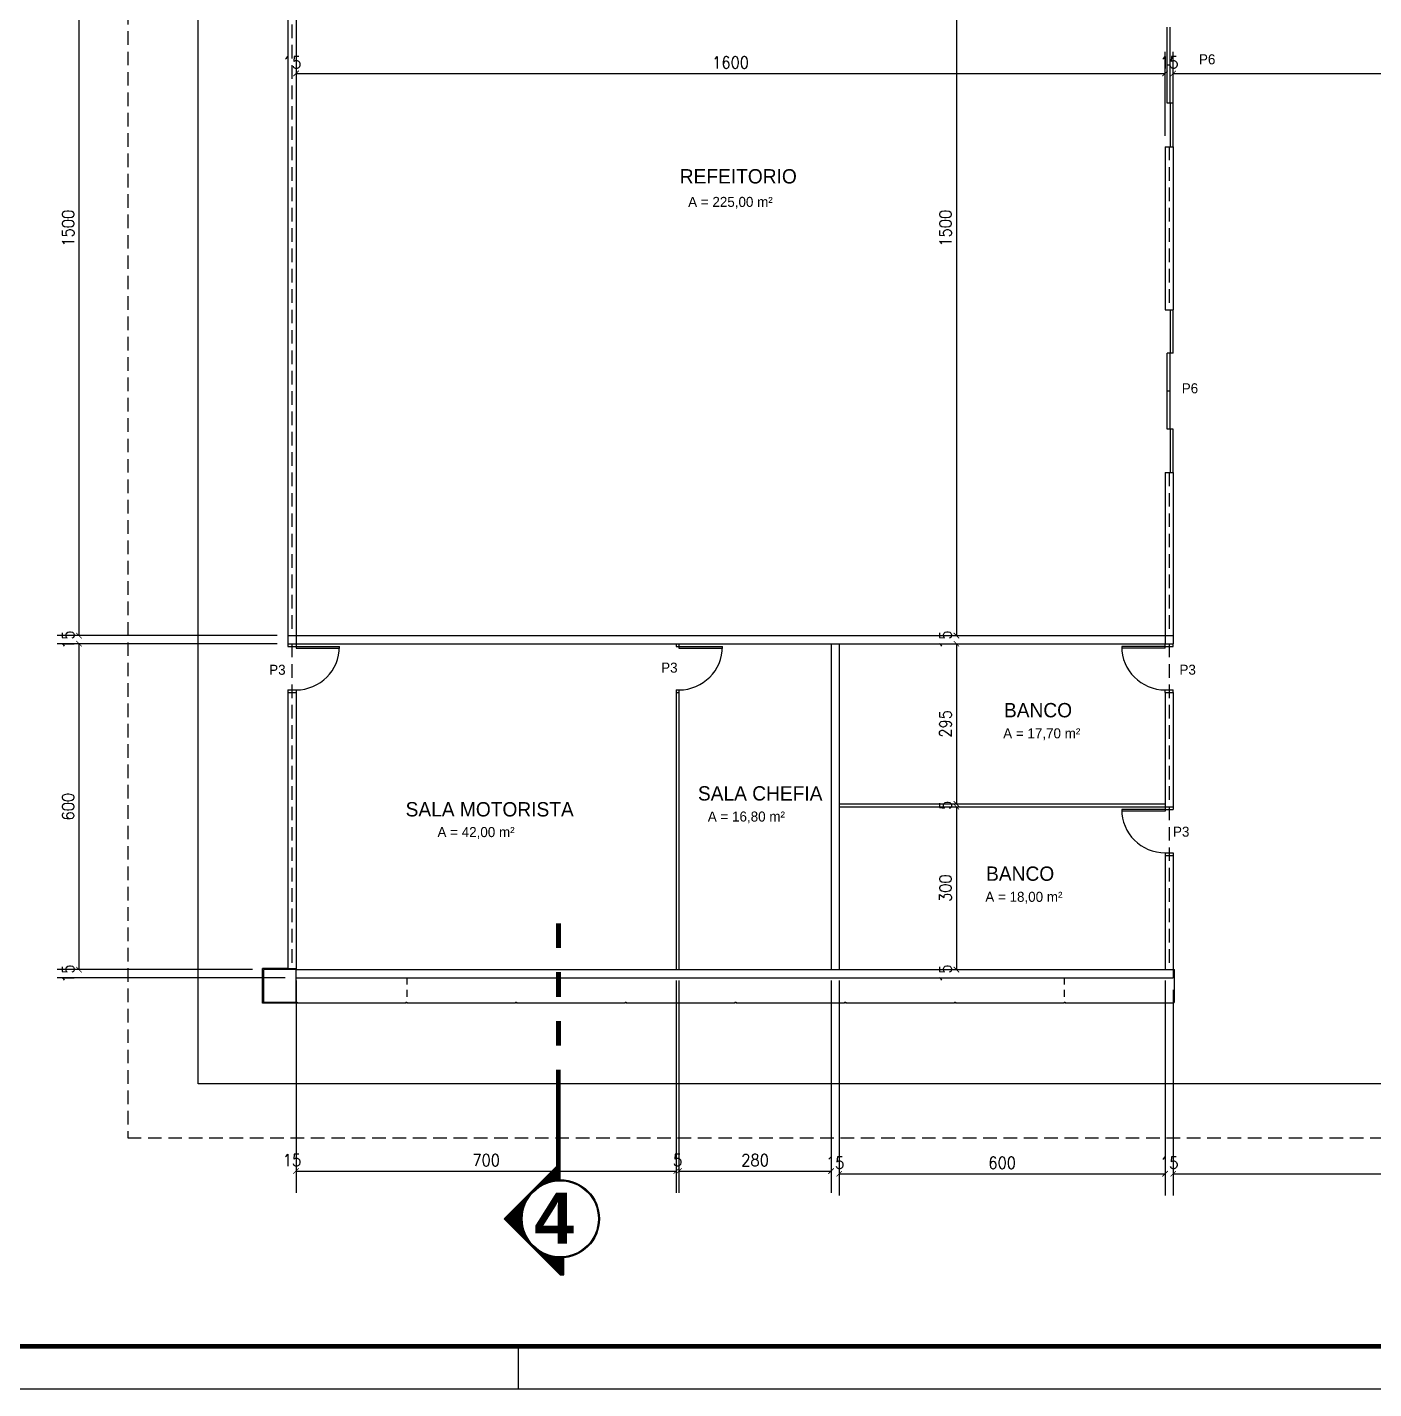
# Model space of a CAD drawing. Extents: x -81 to 244, y 231 to 317.
# Drawn here: x -5.94 to 18.85, y 231.25 to 256.32 of the extents above; entities that cross this region are included whole.
import ezdxf
from ezdxf.enums import TextEntityAlignment as Align

# ---------------------------------------------------------------- set-up
doc = ezdxf.new("R2010")
doc.units = 0
doc.header["$MEASUREMENT"] = 0
doc.header["$PDMODE"] = 3
doc.linetypes.add('HIDDEN', pattern=[0.375, 0.25, -0.125])
doc.linetypes.add('HIDDEN2', pattern=[0.1875, 0.125, -0.0625])
doc.layers.get('0').update_dxf_attribs({"linetype": 'CONTINUOUS'})
doc.layers.get('DEFPOINTS').update_dxf_attribs({"linetype": 'CONTINUOUS'})
for name, color, linetype in [('ADI', 9, 'CONTINUOUS'), ('CAR', 5, 'CONTINUOUS'), ('CORTE01', 2, 'CONTINUOUS'), ('CORTE03', 41, 'CONTINUOUS'), ('DIM', 1, 'CONTINUOUS'), ('ESQ', 10, 'CONTINUOUS'), ('EST', 6, 'CONTINUOUS'), ('NOT', 3, 'CONTINUOUS'), ('PAR', 4, 'CONTINUOUS'), ('PBX', 7, 'CONTINUOUS'), ('PISO2', 8, 'CONTINUOUS'), ('TEXTO01', 3, 'CONTINUOUS'), ('VIDRO', 250, 'CONTINUOUS')]:
    doc.layers.add(name, color=color, linetype=linetype)
doc.styles.add('ARQ', font='romans', dxfattribs={"width": 0.9})
doc.styles.add('SANSSERIFBOLD', font='sasb____.pfb')
doc.styles.add('STYLUS', font='stylu.ttf')
doc.dimstyles.get("Standard").update_dxf_attribs({"dimtxt": 0.5, "dimasz": 0.18, "dimexe": 0.18, "dimexo": 0.0625, "dimgap": 0.09, "dimtad": 0, "dimtoh": 1, "dimzin": 0, "dimdsep": 46, "dimtxsty": 'ARQ', "dimcen": 0.09, "dimadec": 0, "dimazin": 0, "dimtfac": 1, "dimtofl": 0, "dimtmove": 2, "dimatfit": 3, "dimfxl": 0, "dimtolj": 1, "dimarcsym": 0})

# ---------------------------------------------------------------- blocks, each defined once
blk = doc.blocks.new('_ARCHTICK')
at = {"color": 0, "linetype": 'ByBlock', "const_width": 0.15}
blk.add_lwpolyline([(-0.5, -0.5), (0.5, 0.5)], dxfattribs=at)
blk = doc.blocks.new('*D343')
at = {"layer": 'DEFPOINTS', "color": 0}
for p in [(-1.145, 260.12), (-4.991, 245.12), (-1.145, 245.12)]:
    blk.add_point(p, dxfattribs=at)
at = {"layer": 'DIM', "color": 1, "lineweight": -2}
for p, q in [((-4.991, 260.12), (-4.991, 245.12)), ((-1.345, 245.12), (-5.391, 245.12))]:
    blk.add_line(p, q, dxfattribs=at)
at = {"layer": 'DIM', "color": 1, "lineweight": -2, "xscale": 0.1, "yscale": 0.1, "zscale": 0.1}
for p, rotation in [((-4.991, 260.12), 90), ((-4.991, 245.12), 270)]:
    blk.add_blockref('_ARCHTICK', p, dxfattribs=dict(at, rotation=rotation))
at = {"layer": 'DIM', "color": 2, "insert": (-5.192, 252.62), "char_height": 0.22, "attachment_point": 5, "rotation": 90, "style": 'ARQ'}
blk.add_mtext('\\A1;1500', dxfattribs=at)
blk = doc.blocks.new('*D344')
at = {"layer": 'DEFPOINTS', "color": 0}
for p in [(-4.991, 244.97), (-1.145, 245.12), (-1.145, 244.97)]:
    blk.add_point(p, dxfattribs=at)
at = {"layer": 'DIM', "color": 1, "lineweight": -2}
blk.add_line((-1.345, 244.97), (-5.391, 244.97), dxfattribs=at)
at = {"layer": 'DIM', "color": 2, "insert": (-5.192, 245.045), "char_height": 0.22, "attachment_point": 5, "rotation": 90, "style": 'ARQ'}
blk.add_mtext('\\A1;15', dxfattribs=at)
blk = doc.blocks.new('*D345')
at = {"layer": 'DEFPOINTS', "color": 0}
for p in [(-1.145, 244.97), (-4.991, 238.97), (-1.595, 238.97)]:
    blk.add_point(p, dxfattribs=at)
at = {"layer": 'DIM', "color": 1, "lineweight": -2}
for p, q in [((-4.991, 244.97), (-4.991, 238.97)), ((-1.795, 238.97), (-5.391, 238.97))]:
    blk.add_line(p, q, dxfattribs=at)
at = {"layer": 'DIM', "color": 1, "lineweight": -2, "xscale": 0.1, "yscale": 0.1, "zscale": 0.1}
for p, rotation in [((-4.991, 244.97), 90), ((-4.991, 238.97), 270)]:
    blk.add_blockref('_ARCHTICK', p, dxfattribs=dict(at, rotation=rotation))
at = {"layer": 'DIM', "color": 2, "insert": (-5.192, 241.97), "char_height": 0.22, "attachment_point": 5, "rotation": 90, "style": 'ARQ'}
blk.add_mtext('\\A1;600', dxfattribs=at)
blk = doc.blocks.new('*D346')
at = {"layer": 'DEFPOINTS', "color": 0}
for p in [(-1.595, 238.97), (-4.991, 238.82), (-0.995, 238.82)]:
    blk.add_point(p, dxfattribs=at)
at = {"layer": 'DIM', "color": 1, "lineweight": -2}
blk.add_line((-1.195, 238.82), (-5.391, 238.82), dxfattribs=at)
at = {"layer": 'DIM', "color": 2, "insert": (-5.192, 238.895), "char_height": 0.22, "attachment_point": 5, "rotation": 90, "style": 'ARQ'}
blk.add_mtext('\\A1;15', dxfattribs=at)
blk = doc.blocks.new('*D1179')
at = {"layer": 'DEFPOINTS', "color": 0}
for p in [(10.855, 260.12), (10.855, 245.12), (11.162, 245.12)]:
    blk.add_point(p, dxfattribs=at)
at = {"layer": 'DIM', "color": 1, "lineweight": -2}
for p, q in [((11.162, 260.12), (11.162, 245.12)), ((11.055, 245.12), (11.562, 245.12))]:
    blk.add_line(p, q, dxfattribs=at)
at = {"layer": 'DIM', "color": 1, "lineweight": -2, "xscale": 0.1, "yscale": 0.1, "zscale": 0.1}
for p, rotation in [((11.162, 260.12), 90), ((11.162, 245.12), 270)]:
    blk.add_blockref('_ARCHTICK', p, dxfattribs=dict(at, rotation=rotation))
at = {"layer": 'DIM', "color": 2, "insert": (10.961, 252.62), "char_height": 0.22, "attachment_point": 5, "rotation": 90, "style": 'ARQ'}
blk.add_mtext('\\A1;1500', dxfattribs=at)
blk = doc.blocks.new('*D1180')
at = {"layer": 'DEFPOINTS', "color": 0}
for p in [(10.855, 245.12), (10.855, 244.97), (11.162, 244.97)]:
    blk.add_point(p, dxfattribs=at)
at = {"layer": 'DIM', "color": 1, "lineweight": -2}
blk.add_line((11.055, 244.97), (11.562, 244.97), dxfattribs=at)
at = {"layer": 'DIM', "color": 2, "insert": (10.961, 245.045), "char_height": 0.22, "attachment_point": 5, "rotation": 90, "style": 'ARQ'}
blk.add_mtext('\\A1;15', dxfattribs=at)
blk = doc.blocks.new('*D1181')
at = {"layer": 'DEFPOINTS', "color": 0}
for p in [(10.855, 244.97), (10.855, 242.02), (11.162, 242.02)]:
    blk.add_point(p, dxfattribs=at)
at = {"layer": 'DIM', "color": 1, "lineweight": -2}
for p, q in [((11.162, 244.97), (11.162, 242.02)), ((11.055, 242.02), (11.562, 242.02))]:
    blk.add_line(p, q, dxfattribs=at)
at = {"layer": 'DIM', "color": 1, "lineweight": -2, "xscale": 0.1, "yscale": 0.1, "zscale": 0.1}
for p, rotation in [((11.162, 244.97), 90), ((11.162, 242.02), 270)]:
    blk.add_blockref('_ARCHTICK', p, dxfattribs=dict(at, rotation=rotation))
at = {"layer": 'DIM', "color": 2, "insert": (10.961, 243.495), "char_height": 0.22, "attachment_point": 5, "rotation": 90, "style": 'ARQ'}
blk.add_mtext('\\A1;295', dxfattribs=at)
blk = doc.blocks.new('*D1182')
at = {"layer": 'DEFPOINTS', "color": 0}
for p in [(10.855, 242.02), (10.855, 241.97), (11.162, 241.97)]:
    blk.add_point(p, dxfattribs=at)
at = {"layer": 'DIM', "color": 1, "lineweight": -2}
blk.add_line((11.055, 241.97), (11.562, 241.97), dxfattribs=at)
at = {"layer": 'DIM', "color": 2, "insert": (10.961, 241.995), "char_height": 0.22, "attachment_point": 5, "rotation": 90, "style": 'ARQ'}
blk.add_mtext('\\A1;5', dxfattribs=at)
blk = doc.blocks.new('*D1183')
at = {"layer": 'DEFPOINTS', "color": 0}
for p in [(10.855, 241.97), (10.855, 238.97), (11.162, 238.97)]:
    blk.add_point(p, dxfattribs=at)
at = {"layer": 'DIM', "color": 1, "lineweight": -2}
for p, q in [((11.162, 241.97), (11.162, 238.97)), ((11.055, 238.97), (11.562, 238.97))]:
    blk.add_line(p, q, dxfattribs=at)
at = {"layer": 'DIM', "color": 1, "lineweight": -2, "xscale": 0.1, "yscale": 0.1, "zscale": 0.1}
for p, rotation in [((11.162, 241.97), 90), ((11.162, 238.97), 270)]:
    blk.add_blockref('_ARCHTICK', p, dxfattribs=dict(at, rotation=rotation))
at = {"layer": 'DIM', "color": 2, "insert": (10.961, 240.47), "char_height": 0.22, "attachment_point": 5, "rotation": 90, "style": 'ARQ'}
blk.add_mtext('\\A1;300', dxfattribs=at)
blk = doc.blocks.new('*D1184')
at = {"layer": 'DEFPOINTS', "color": 0}
for p in [(10.855, 238.97), (10.855, 238.82), (11.162, 238.82)]:
    blk.add_point(p, dxfattribs=at)
at = {"layer": 'DIM', "color": 1, "lineweight": -2}
blk.add_line((11.055, 238.82), (11.562, 238.82), dxfattribs=at)
at = {"layer": 'DIM', "color": 2, "insert": (10.961, 238.895), "char_height": 0.22, "attachment_point": 5, "rotation": 90, "style": 'ARQ'}
blk.add_mtext('\\A1;15', dxfattribs=at)
blk = doc.blocks.new('*D1217')
at = {"layer": 'DEFPOINTS', "color": 0}
for p in [(8.855, 238.97), (9.005, 238.97), (9.005, 235.212)]:
    blk.add_point(p, dxfattribs=at)
at = {"layer": 'DIM', "color": 1, "lineweight": -2}
blk.add_line((9.005, 238.77), (9.005, 234.812), dxfattribs=at)
at = {"layer": 'DIM', "color": 2, "insert": (8.93, 235.413), "char_height": 0.22, "attachment_point": 5, "style": 'ARQ'}
blk.add_mtext('\\A1;15', dxfattribs=at)
blk = doc.blocks.new('*D1218')
at = {"layer": 'DEFPOINTS', "color": 0}
for p in [(9.005, 238.97), (15.005, 238.97), (15.005, 235.212)]:
    blk.add_point(p, dxfattribs=at)
at = {"layer": 'DIM', "color": 1, "lineweight": -2}
for p, q in [((15.005, 238.77), (15.005, 234.812)), ((9.005, 235.212), (15.005, 235.212))]:
    blk.add_line(p, q, dxfattribs=at)
at = {"layer": 'DIM', "color": 1, "lineweight": -2, "xscale": 0.1, "yscale": 0.1, "zscale": 0.1, "rotation": 180}
blk.add_blockref('_ARCHTICK', (9.005, 235.212), dxfattribs=at)
at = {"layer": 'DIM', "color": 1, "lineweight": -2, "xscale": 0.1, "yscale": 0.1, "zscale": 0.1}
blk.add_blockref('_ARCHTICK', (15.005, 235.212), dxfattribs=at)
at = {"layer": 'DIM', "color": 2, "insert": (12.005, 235.413), "char_height": 0.22, "attachment_point": 5, "style": 'ARQ'}
blk.add_mtext('\\A1;600', dxfattribs=at)
blk = doc.blocks.new('*D1219')
at = {"layer": 'DEFPOINTS', "color": 0}
for p in [(15.005, 238.97), (15.155, 238.796), (15.155, 235.212)]:
    blk.add_point(p, dxfattribs=at)
at = {"layer": 'DIM', "color": 1, "lineweight": -2}
blk.add_line((15.155, 238.596), (15.155, 234.812), dxfattribs=at)
at = {"layer": 'DIM', "color": 2, "insert": (15.08, 235.413), "char_height": 0.22, "attachment_point": 5, "style": 'ARQ'}
blk.add_mtext('\\A1;15', dxfattribs=at)
blk = doc.blocks.new('*D1220')
at = {"layer": 'DEFPOINTS', "color": 0}
for p in [(15.155, 238.796), (61.405, 238.37), (61.405, 235.212)]:
    blk.add_point(p, dxfattribs=at)
at = {"layer": 'DIM', "color": 1, "lineweight": -2}
for p, q in [((61.405, 238.17), (61.405, 234.812)), ((15.155, 235.212), (61.405, 235.212))]:
    blk.add_line(p, q, dxfattribs=at)
at = {"layer": 'DIM', "color": 1, "lineweight": -2, "xscale": 0.1, "yscale": 0.1, "zscale": 0.1, "rotation": 180}
blk.add_blockref('_ARCHTICK', (15.155, 235.212), dxfattribs=at)
at = {"layer": 'DIM', "color": 1, "lineweight": -2, "xscale": 0.1, "yscale": 0.1, "zscale": 0.1}
blk.add_blockref('_ARCHTICK', (61.405, 235.212), dxfattribs=at)
at = {"layer": 'DIM', "color": 2, "insert": (38.28, 235.413), "char_height": 0.22, "attachment_point": 5, "style": 'ARQ'}
blk.add_mtext('\\A1;4625', dxfattribs=at)
blk = doc.blocks.new('*D1242')
at = {"layer": 'DEFPOINTS', "color": 0}
for p in [(-1.145, 255.661), (-0.995, 255.661), (-0.995, 255.47)]:
    blk.add_point(p, dxfattribs=at)
at = {"layer": 'DIM', "color": 1, "lineweight": -2}
blk.add_line((-0.995, 255.461), (-0.995, 255.07), dxfattribs=at)
at = {"layer": 'DIM', "color": 2, "insert": (-1.07, 255.671), "char_height": 0.22, "attachment_point": 5, "style": 'ARQ'}
blk.add_mtext('\\A1;15', dxfattribs=at)
blk = doc.blocks.new('*D1243')
at = {"layer": 'DEFPOINTS', "color": 0}
for p in [(-0.995, 255.661), (15.005, 255.47), (15.005, 254.12)]:
    blk.add_point(p, dxfattribs=at)
at = {"layer": 'DIM', "color": 1, "lineweight": -2}
for p, q in [((15.005, 254.32), (15.005, 255.87)), ((-0.995, 255.47), (15.005, 255.47))]:
    blk.add_line(p, q, dxfattribs=at)
at = {"layer": 'DIM', "color": 1, "lineweight": -2, "xscale": 0.1, "yscale": 0.1, "zscale": 0.1, "rotation": 180}
blk.add_blockref('_ARCHTICK', (-0.995, 255.47), dxfattribs=at)
at = {"layer": 'DIM', "color": 1, "lineweight": -2, "xscale": 0.1, "yscale": 0.1, "zscale": 0.1}
blk.add_blockref('_ARCHTICK', (15.005, 255.47), dxfattribs=at)
at = {"layer": 'DIM', "color": 2, "insert": (7.005, 255.671), "char_height": 0.22, "attachment_point": 5, "style": 'ARQ'}
blk.add_mtext('\\A1;1600', dxfattribs=at)
blk = doc.blocks.new('*D1244')
at = {"layer": 'DEFPOINTS', "color": 0}
for p in [(15.155, 255.47), (15.005, 254.12), (15.155, 254.12)]:
    blk.add_point(p, dxfattribs=at)
at = {"layer": 'DIM', "color": 1, "lineweight": -2}
blk.add_line((15.155, 254.32), (15.155, 255.87), dxfattribs=at)
at = {"layer": 'DIM', "color": 2, "insert": (15.08, 255.671), "char_height": 0.22, "attachment_point": 5, "style": 'ARQ'}
blk.add_mtext('\\A1;15', dxfattribs=at)
blk = doc.blocks.new('*D1245')
at = {"layer": 'DEFPOINTS', "color": 0}
for p in [(45.255, 255.47), (45.255, 254.263), (15.155, 254.12)]:
    blk.add_point(p, dxfattribs=at)
at = {"layer": 'DIM', "color": 1, "lineweight": -2}
for p, q in [((45.255, 254.463), (45.255, 255.87)), ((15.155, 255.47), (45.255, 255.47))]:
    blk.add_line(p, q, dxfattribs=at)
at = {"layer": 'DIM', "color": 1, "lineweight": -2, "xscale": 0.1, "yscale": 0.1, "zscale": 0.1, "rotation": 180}
blk.add_blockref('_ARCHTICK', (15.155, 255.47), dxfattribs=at)
at = {"layer": 'DIM', "color": 1, "lineweight": -2, "xscale": 0.1, "yscale": 0.1, "zscale": 0.1}
blk.add_blockref('_ARCHTICK', (45.255, 255.47), dxfattribs=at)
at = {"layer": 'DIM', "color": 2, "insert": (30.205, 255.671), "char_height": 0.22, "attachment_point": 5, "style": 'ARQ'}
blk.add_mtext('\\A1;3010', dxfattribs=at)
blk = doc.blocks.new('*D1266')
at = {"layer": 'DEFPOINTS', "color": 0}
for p in [(-1.145, 238.97), (-0.995, 238.97), (-0.995, 235.262)]:
    blk.add_point(p, dxfattribs=at)
at = {"layer": 'DIM', "color": 1, "lineweight": -2}
blk.add_line((-0.995, 238.77), (-0.995, 234.862), dxfattribs=at)
at = {"layer": 'DIM', "color": 2, "insert": (-1.07, 235.463), "char_height": 0.22, "attachment_point": 5, "style": 'ARQ'}
blk.add_mtext('\\A1;15', dxfattribs=at)
blk = doc.blocks.new('*D1267')
at = {"layer": 'DEFPOINTS', "color": 0}
for p in [(-0.995, 238.97), (6.005, 238.97), (6.005, 235.262)]:
    blk.add_point(p, dxfattribs=at)
at = {"layer": 'DIM', "color": 1, "lineweight": -2}
for p, q in [((6.005, 238.77), (6.005, 234.862)), ((-0.995, 235.262), (6.005, 235.262))]:
    blk.add_line(p, q, dxfattribs=at)
at = {"layer": 'DIM', "color": 1, "lineweight": -2, "xscale": 0.1, "yscale": 0.1, "zscale": 0.1, "rotation": 180}
blk.add_blockref('_ARCHTICK', (-0.995, 235.262), dxfattribs=at)
at = {"layer": 'DIM', "color": 1, "lineweight": -2, "xscale": 0.1, "yscale": 0.1, "zscale": 0.1}
blk.add_blockref('_ARCHTICK', (6.005, 235.262), dxfattribs=at)
at = {"layer": 'DIM', "color": 2, "insert": (2.505, 235.463), "char_height": 0.22, "attachment_point": 5, "style": 'ARQ'}
blk.add_mtext('\\A1;700', dxfattribs=at)
blk = doc.blocks.new('*D1268')
at = {"layer": 'DEFPOINTS', "color": 0}
for p in [(6.005, 238.97), (6.055, 238.97), (6.055, 235.262)]:
    blk.add_point(p, dxfattribs=at)
at = {"layer": 'DIM', "color": 1, "lineweight": -2}
blk.add_line((6.055, 238.77), (6.055, 234.862), dxfattribs=at)
at = {"layer": 'DIM', "color": 2, "insert": (6.03, 235.463), "char_height": 0.22, "attachment_point": 5, "style": 'ARQ'}
blk.add_mtext('\\A1;5', dxfattribs=at)
blk = doc.blocks.new('*D1269')
at = {"layer": 'DEFPOINTS', "color": 0}
for p in [(6.055, 238.97), (8.855, 238.97), (8.855, 235.262)]:
    blk.add_point(p, dxfattribs=at)
at = {"layer": 'DIM', "color": 1, "lineweight": -2}
for p, q in [((8.855, 238.77), (8.855, 234.862)), ((6.055, 235.262), (8.855, 235.262))]:
    blk.add_line(p, q, dxfattribs=at)
at = {"layer": 'DIM', "color": 1, "lineweight": -2, "xscale": 0.1, "yscale": 0.1, "zscale": 0.1, "rotation": 180}
blk.add_blockref('_ARCHTICK', (6.055, 235.262), dxfattribs=at)
at = {"layer": 'DIM', "color": 1, "lineweight": -2, "xscale": 0.1, "yscale": 0.1, "zscale": 0.1}
blk.add_blockref('_ARCHTICK', (8.855, 235.262), dxfattribs=at)
at = {"layer": 'DIM', "color": 2, "insert": (7.455, 235.463), "char_height": 0.22, "attachment_point": 5, "style": 'ARQ'}
blk.add_mtext('\\A1;280', dxfattribs=at)

msp = doc.modelspace()

# ---------------------------------------------------------------- linework, layer by layer
at = {"layer": 'ADI', "color": 5}
msp.add_line((-30.735, 231.253), (88.724, 231.253), dxfattribs=at)
at = {"layer": 'CAR', "color": 2}
msp.add_line((3.092, 232.032), (3.092, 231.253), dxfattribs=at)
at = {"layer": 'CORTE01'}
for p, q in [((3.808, 239.372), (3.808, 239.822)), ((3.817, 239.372), (3.817, 239.822)), ((3.826, 239.372), (3.826, 239.822)), ((3.835, 239.372), (3.835, 239.822)), ((3.844, 239.372), (3.844, 239.822)), ((3.853, 239.372), (3.853, 239.822)), ((3.862, 239.372), (3.862, 239.822)), ((3.871, 239.372), (3.871, 239.822)), ((3.808, 238.472), (3.808, 238.922)), ((3.817, 238.472), (3.817, 238.922)), ((3.826, 238.472), (3.826, 238.922)), ((3.835, 238.472), (3.835, 238.922)), ((3.844, 238.472), (3.844, 238.922)), ((3.853, 238.472), (3.853, 238.922)), ((3.862, 238.472), (3.862, 238.922)), ((3.871, 238.472), (3.871, 238.922)), ((3.808, 237.572), (3.808, 238.022)), ((3.817, 237.572), (3.817, 238.022)), ((3.826, 237.572), (3.826, 238.022)), ((3.835, 237.572), (3.835, 238.022)), ((3.844, 237.572), (3.844, 238.022)), ((3.853, 237.572), (3.853, 238.022)), ((3.862, 237.572), (3.862, 238.022)), ((3.871, 237.572), (3.871, 238.022)), ((3.807, 235.081), (3.807, 237.122)), ((3.816, 235.081), (3.816, 237.122)), ((3.825, 235.082), (3.825, 237.122)), ((3.834, 235.083), (3.834, 237.122)), ((3.843, 235.083), (3.843, 237.122)), ((3.852, 235.083), (3.852, 237.122)), ((3.861, 235.083), (3.861, 237.122)), ((3.87, 235.084), (3.87, 237.122)), ((3.87, 235.412), (2.839, 234.382)), ((3.87, 235.4), (2.851, 234.382)), ((3.861, 235.101), (3.861, 235.391)), ((3.87, 235.102), (3.87, 235.412)), ((3.609, 235.053), (3.609, 235.139)), ((3.618, 235.056), (3.618, 235.148)), ((3.627, 235.059), (3.627, 235.157)), ((3.636, 235.062), (3.636, 235.166)), ((3.645, 235.066), (3.645, 235.175)), ((3.654, 235.068), (3.654, 235.184)), ((3.663, 235.071), (3.663, 235.193)), ((3.672, 235.074), (3.672, 235.202)), ((3.681, 235.076), (3.681, 235.211)), ((3.69, 235.079), (3.69, 235.22)), ((3.699, 235.081), (3.699, 235.229)), ((3.708, 235.083), (3.708, 235.238)), ((3.717, 235.085), (3.717, 235.247)), ((3.726, 235.087), (3.726, 235.256)), ((3.735, 235.089), (3.735, 235.265)), ((3.744, 235.09), (3.744, 235.274)), ((3.753, 235.092), (3.753, 235.283)), ((3.762, 235.093), (3.762, 235.292)), ((3.771, 235.095), (3.771, 235.301)), ((3.78, 235.096), (3.78, 235.31)), ((3.789, 235.097), (3.789, 235.319)), ((3.798, 235.098), (3.798, 235.328)), ((3.807, 235.099), (3.807, 235.337)), ((3.816, 235.099), (3.816, 235.346)), ((3.825, 235.1), (3.825, 235.355)), ((3.834, 235.101), (3.834, 235.364)), ((3.843, 235.101), (3.843, 235.373)), ((3.852, 235.101), (3.852, 235.382)), ((3.357, 234.887), (3.357, 234.887)), ((3.366, 234.896), (3.366, 234.896)), ((3.375, 234.905), (3.375, 234.905)), ((3.384, 234.913), (3.384, 234.914)), ((3.393, 234.921), (3.393, 234.923)), ((3.402, 234.929), (3.402, 234.932)), ((3.411, 234.936), (3.411, 234.941)), ((3.42, 234.944), (3.42, 234.95)), ((3.429, 234.951), (3.429, 234.959)), ((3.438, 234.958), (3.438, 234.968)), ((3.447, 234.964), (3.447, 234.977)), ((3.456, 234.971), (3.456, 234.986)), ((3.465, 234.977), (3.465, 234.995)), ((3.474, 234.983), (3.474, 235.004)), ((3.483, 234.989), (3.483, 235.013)), ((3.492, 234.994), (3.492, 235.022)), ((3.501, 235), (3.501, 235.031)), ((3.51, 235.005), (3.51, 235.04)), ((3.519, 235.01), (3.519, 235.049)), ((3.528, 235.015), (3.528, 235.058)), ((3.537, 235.02), (3.537, 235.067)), ((3.546, 235.025), (3.546, 235.076)), ((3.555, 235.029), (3.555, 235.085)), ((3.564, 235.033), (3.564, 235.094)), ((3.573, 235.037), (3.573, 235.103)), ((3.582, 235.041), (3.582, 235.112)), ((3.591, 235.045), (3.591, 235.121)), ((3.6, 235.049), (3.6, 235.13)), ((3.105, 234.128), (3.105, 234.635)), ((3.114, 234.119), (3.114, 234.644)), ((3.123, 234.11), (3.123, 234.653)), ((3.132, 234.101), (3.132, 234.662)), ((3.141, 234.092), (3.141, 234.671)), ((3.15, 234.083), (3.15, 234.68)), ((3.159, 234.495), (3.159, 234.689)), ((3.168, 234.542), (3.168, 234.698)), ((3.177, 234.577), (3.177, 234.707)), ((3.186, 234.607), (3.186, 234.716)), ((3.195, 234.632), (3.195, 234.725)), ((3.204, 234.655), (3.204, 234.734)), ((3.213, 234.676), (3.213, 234.743)), ((3.222, 234.696), (3.222, 234.752)), ((3.231, 234.713), (3.231, 234.761)), ((3.24, 234.73), (3.24, 234.77)), ((3.249, 234.746), (3.249, 234.779)), ((3.258, 234.761), (3.258, 234.788)), ((3.267, 234.775), (3.267, 234.797)), ((3.276, 234.789), (3.276, 234.806)), ((3.285, 234.801), (3.285, 234.815)), ((3.294, 234.814), (3.294, 234.824)), ((3.303, 234.825), (3.303, 234.833)), ((3.312, 234.837), (3.312, 234.842)), ((3.321, 234.847), (3.321, 234.851)), ((3.33, 234.858), (3.33, 234.86)), ((3.339, 234.868), (3.339, 234.869)), ((3.348, 234.878), (3.348, 234.878)), ((3.869, 233.351), (2.839, 234.382)), ((3.869, 233.363), (2.851, 234.382)), ((2.853, 234.381), (2.853, 234.383)), ((2.862, 234.372), (2.862, 234.392)), ((2.871, 234.363), (2.871, 234.401)), ((2.88, 234.354), (2.88, 234.41)), ((2.889, 234.345), (2.889, 234.419)), ((2.898, 234.336), (2.898, 234.428)), ((2.907, 234.327), (2.907, 234.437)), ((2.916, 234.318), (2.916, 234.446)), ((2.925, 234.309), (2.925, 234.455)), ((2.934, 234.3), (2.934, 234.464)), ((2.943, 234.291), (2.943, 234.473)), ((2.952, 234.282), (2.952, 234.482)), ((2.961, 234.273), (2.961, 234.491)), ((2.97, 234.264), (2.97, 234.5)), ((2.979, 234.255), (2.979, 234.509)), ((2.988, 234.246), (2.988, 234.518)), ((2.997, 234.237), (2.997, 234.527)), ((3.006, 234.228), (3.006, 234.536)), ((3.015, 234.219), (3.015, 234.545)), ((3.024, 234.21), (3.024, 234.554)), ((3.033, 234.201), (3.033, 234.563)), ((3.042, 234.192), (3.042, 234.572)), ((3.051, 234.183), (3.051, 234.581)), ((3.06, 234.174), (3.06, 234.59)), ((3.069, 234.165), (3.069, 234.599)), ((3.078, 234.156), (3.078, 234.608)), ((3.087, 234.147), (3.087, 234.617)), ((3.096, 234.137), (3.096, 234.626)), ((3.159, 234.074), (3.159, 234.268)), ((3.167, 234.065), (3.168, 234.222)), ((3.176, 234.056), (3.177, 234.186)), ((3.185, 234.047), (3.186, 234.157)), ((3.194, 234.038), (3.195, 234.131)), ((3.203, 234.029), (3.204, 234.108)), ((3.212, 234.02), (3.213, 234.087)), ((3.221, 234.011), (3.221, 234.068)), ((3.23, 234.002), (3.23, 234.05)), ((3.239, 233.993), (3.239, 234.033)), ((3.248, 233.984), (3.248, 234.017)), ((3.257, 233.975), (3.257, 234.002)), ((3.266, 233.966), (3.266, 233.988)), ((3.275, 233.957), (3.275, 233.975)), ((3.284, 233.948), (3.284, 233.962)), ((3.293, 233.939), (3.293, 233.95)), ((3.302, 233.93), (3.302, 233.938)), ((3.311, 233.921), (3.311, 233.927)), ((3.32, 233.912), (3.32, 233.916)), ((3.329, 233.903), (3.329, 233.905)), ((3.338, 233.894), (3.338, 233.895)), ((3.347, 233.885), (3.347, 233.886)), ((3.356, 233.876), (3.356, 233.876)), ((3.365, 233.867), (3.365, 233.867)), ((3.374, 233.858), (3.374, 233.859)), ((3.383, 233.849), (3.383, 233.85)), ((3.392, 233.84), (3.392, 233.842)), ((3.401, 233.831), (3.401, 233.834)), ((3.41, 233.822), (3.41, 233.827)), ((3.419, 233.813), (3.419, 233.82)), ((3.428, 233.804), (3.428, 233.812)), ((3.437, 233.795), (3.437, 233.806)), ((3.446, 233.786), (3.446, 233.799)), ((3.455, 233.777), (3.455, 233.793)), ((3.464, 233.768), (3.464, 233.786)), ((3.473, 233.759), (3.473, 233.78)), ((3.482, 233.75), (3.482, 233.774)), ((3.491, 233.741), (3.491, 233.769)), ((3.5, 233.732), (3.5, 233.763)), ((3.509, 233.723), (3.509, 233.758)), ((3.518, 233.714), (3.518, 233.753)), ((3.527, 233.705), (3.527, 233.748)), ((3.536, 233.696), (3.536, 233.743)), ((3.545, 233.687), (3.545, 233.739)), ((3.554, 233.678), (3.554, 233.734)), ((3.563, 233.669), (3.563, 233.73)), ((3.572, 233.66), (3.572, 233.726)), ((3.581, 233.651), (3.581, 233.722)), ((3.59, 233.642), (3.59, 233.718)), ((3.599, 233.633), (3.599, 233.714)), ((3.608, 233.624), (3.608, 233.711)), ((3.617, 233.615), (3.617, 233.707)), ((3.626, 233.606), (3.626, 233.704)), ((3.635, 233.597), (3.635, 233.701)), ((3.644, 233.588), (3.644, 233.698)), ((3.653, 233.579), (3.653, 233.695)), ((3.662, 233.57), (3.662, 233.692)), ((3.671, 233.561), (3.671, 233.689)), ((3.68, 233.552), (3.68, 233.687)), ((3.689, 233.543), (3.689, 233.684)), ((3.698, 233.534), (3.698, 233.682)), ((3.707, 233.525), (3.707, 233.68)), ((3.716, 233.516), (3.716, 233.678)), ((3.725, 233.507), (3.725, 233.676)), ((3.734, 233.498), (3.734, 233.674)), ((3.743, 233.489), (3.743, 233.673)), ((3.752, 233.48), (3.752, 233.671)), ((3.761, 233.471), (3.761, 233.67)), ((3.77, 233.462), (3.77, 233.668)), ((3.779, 233.453), (3.779, 233.667)), ((3.788, 233.444), (3.788, 233.666)), ((3.797, 233.435), (3.797, 233.665)), ((3.806, 233.426), (3.806, 233.664)), ((3.815, 233.417), (3.815, 233.664)), ((3.824, 233.408), (3.824, 233.663)), ((3.833, 233.399), (3.833, 233.662)), ((3.842, 233.39), (3.842, 233.662)), ((3.851, 233.381), (3.851, 233.662)), ((3.86, 233.372), (3.86, 233.662)), ((3.869, 233.351), (3.869, 233.68)), ((3.878, 233.351), (3.878, 233.68)), ((3.887, 233.351), (3.887, 233.68)), ((3.896, 233.351), (3.896, 233.68)), ((3.905, 233.351), (3.905, 233.68)), ((3.914, 233.351), (3.914, 233.681)), ((3.923, 233.351), (3.923, 233.682)), ((3.932, 233.351), (3.932, 233.682))]:
    msp.add_line(p, q, dxfattribs=at)
for radius in [0.72, 0.711, 0.702]:
    msp.add_circle((3.87, 234.382), radius, dxfattribs=at)
at = {"layer": 'CORTE03'}
msp.add_line((3.869, 233.351), (3.932, 233.351), dxfattribs=at)
at = {"layer": 'DIM'}
for p, q in [((-1.145, 238.99), (-1.615, 238.99)), ((-1.615, 238.35), (-1.615, 238.99)), ((15.155, 238.97), (15.175, 238.97)), ((15.175, 238.37), (15.175, 238.97)), ((-0.995, 238.35), (-1.615, 238.35)), ((-0.995, 238.37), (-0.975, 238.37)), ((-0.995, 238.37), (-0.995, 238.35)), ((-0.975, 238.37), (-0.975, 238.35)), ((1.025, 238.35), (-0.975, 238.35)), ((1.025, 238.37), (1.025, 238.35)), ((1.025, 238.37), (1.045, 238.37)), ((1.045, 238.37), (1.045, 238.35)), ((3.045, 238.35), (1.045, 238.35)), ((3.045, 238.37), (3.045, 238.35)), ((3.045, 238.37), (3.065, 238.37)), ((3.065, 238.37), (3.065, 238.35)), ((5.065, 238.35), (3.065, 238.35)), ((5.065, 238.37), (5.065, 238.35)), ((5.065, 238.37), (5.085, 238.37)), ((5.085, 238.37), (5.085, 238.35)), ((7.085, 238.35), (5.085, 238.35)), ((7.085, 238.37), (7.085, 238.35)), ((7.085, 238.37), (7.105, 238.37)), ((7.105, 238.37), (7.105, 238.35)), ((9.105, 238.35), (7.105, 238.35)), ((9.105, 238.37), (9.105, 238.35)), ((9.105, 238.37), (9.125, 238.37)), ((9.125, 238.37), (9.125, 238.35)), ((11.125, 238.35), (9.125, 238.35)), ((11.125, 238.37), (11.125, 238.35)), ((11.125, 238.37), (11.145, 238.37)), ((11.145, 238.37), (11.145, 238.35)), ((13.145, 238.35), (11.145, 238.35)), ((13.145, 238.37), (13.165, 238.37)), ((13.145, 238.37), (13.145, 238.35)), ((13.165, 238.37), (13.165, 238.35)), ((15.165, 238.35), (13.165, 238.35)), ((15.165, 238.35), (15.165, 238.37)), ((15.165, 238.37), (15.175, 238.37))]:
    msp.add_line(p, q, dxfattribs=at)
at = {"layer": 'DIM', "linetype": 'HIDDEN2'}
for p, q in [((1.045, 238.82), (1.045, 238.37)), ((13.145, 238.82), (13.145, 238.37))]:
    msp.add_line(p, q, dxfattribs=at)
at = {"layer": 'ESQ'}
for p, q in [((15.045, 254.92), (15.045, 256.32)), ((15.095, 254.92), (15.095, 256.32)), ((15.095, 255.62), (15.045, 255.62)), ((15.155, 254.92), (15.045, 254.92)), ((15.105, 254.12), (15.105, 254.92)), ((15.155, 254.12), (15.155, 254.92)), ((15.105, 250.32), (15.105, 251.12)), ((15.155, 250.32), (15.155, 251.12)), ((15.155, 250.32), (15.045, 250.32)), ((15.045, 248.92), (15.045, 250.32)), ((15.095, 248.92), (15.095, 250.32)), ((15.095, 249.62), (15.045, 249.62)), ((15.155, 248.92), (15.045, 248.92)), ((15.105, 248.12), (15.105, 248.92)), ((15.155, 248.12), (15.155, 248.92)), ((-1.145, 244.97), (-1.145, 244.92)), ((-1.145, 244.92), (-0.995, 244.92)), ((-0.995, 244.97), (-0.995, 244.92)), ((-0.995, 244.92), (-0.195, 244.92)), ((-0.995, 244.92), (-0.995, 244.89)), ((6.005, 244.97), (6.005, 244.92)), ((6.005, 244.92), (6.055, 244.92)), ((6.055, 244.97), (6.055, 244.92)), ((6.055, 244.92), (6.855, 244.92)), ((6.055, 244.92), (6.055, 244.89)), ((15.005, 244.92), (14.205, 244.92)), ((15.005, 244.92), (15.005, 244.97)), ((15.005, 244.92), (15.155, 244.92)), ((15.005, 244.89), (15.005, 244.92)), ((15.155, 244.92), (15.155, 244.97)), ((-0.995, 244.89), (-0.196, 244.89)), ((6.055, 244.89), (6.854, 244.89)), ((15.005, 244.89), (14.205, 244.89)), ((-1.145, 244.12), (-0.995, 244.12)), ((-1.145, 244.12), (-1.145, 244.07)), ((-0.995, 244.12), (-0.995, 244.07)), ((6.005, 244.12), (6.055, 244.12)), ((6.005, 244.12), (6.005, 244.07)), ((6.055, 244.12), (6.055, 244.07)), ((15.005, 244.07), (15.005, 244.12)), ((15.005, 244.12), (15.155, 244.12)), ((15.155, 244.07), (15.155, 244.12)), ((15.005, 241.92), (14.205, 241.92)), ((15.005, 241.97), (15.005, 241.92)), ((15.005, 241.92), (15.155, 241.92)), ((15.005, 241.92), (15.005, 241.89)), ((15.155, 241.97), (15.155, 241.92)), ((15.005, 241.89), (14.205, 241.89)), ((15.005, 241.12), (15.155, 241.12)), ((15.005, 241.12), (15.005, 241.07)), ((15.155, 241.12), (15.155, 241.07))]:
    msp.add_line(p, q, dxfattribs=at)
for centre, start, end in [((-0.995, 244.92), 270, 0), ((6.055, 244.92), 270, 0), ((15.005, 244.92), 180, 270), ((15.005, 241.92), 180, 270)]:
    msp.add_arc(centre, 0.8, start, end, dxfattribs=at)
at = {"layer": 'EST', "color": 6, "linetype": 'Continuous'}
msp.add_lwpolyline([(-1.595, 238.37), (-0.995, 238.37), (-0.995, 238.97), (-1.595, 238.97)], close=True, dxfattribs=at)
at = {"layer": 'PAR'}
for p, q in [((-1.145, 260.12), (-1.145, 245.12)), ((-0.995, 260.12), (-0.995, 245.12)), ((15.005, 254.12), (15.155, 254.12)), ((15.005, 254.12), (15.005, 251.12)), ((15.155, 254.12), (15.155, 251.12)), ((15.005, 251.12), (15.155, 251.12)), ((15.005, 248.12), (15.155, 248.12)), ((15.005, 248.12), (15.005, 245.12)), ((15.155, 248.12), (15.155, 245.12)), ((-1.145, 245.12), (15.155, 245.12)), ((-1.145, 245.12), (-1.145, 244.97)), ((-1.145, 244.97), (15.155, 244.97)), ((-0.995, 245.12), (-0.995, 244.97)), ((8.855, 244.97), (8.855, 238.97)), ((9.005, 244.97), (9.005, 238.97)), ((10.855, 245.12), (15.155, 245.12)), ((15.005, 245.12), (15.005, 244.97)), ((15.155, 245.12), (15.155, 244.97)), ((-1.145, 244.07), (-0.995, 244.07)), ((-1.145, 244.07), (-1.145, 238.97)), ((-0.995, 244.07), (-0.995, 238.97)), ((15.005, 244.07), (15.005, 241.97)), ((15.005, 244.07), (15.155, 244.07)), ((15.155, 244.07), (15.155, 241.97)), ((15.005, 241.97), (15.155, 241.97)), ((15.005, 241.07), (15.155, 241.07)), ((15.005, 241.07), (15.005, 238.97)), ((15.155, 241.07), (15.155, 238.82)), ((-1.145, 238.99), (-0.995, 238.99)), ((-0.995, 238.97), (15.155, 238.97)), ((-0.995, 238.82), (15.155, 238.82))]:
    msp.add_line(p, q, dxfattribs=at)
at = {"layer": 'PBX', "color": 2, "linetype": 'HIDDEN'}
for p, q in [((-4.095, 300.87), (-4.095, 235.87)), ((-1.07, 260.12), (-1.07, 245.12)), ((15.08, 254.12), (15.08, 251.12)), ((15.08, 248.12), (15.08, 245.12)), ((-1.07, 244.97), (-1.07, 238.97)), ((15.08, 244.97), (15.08, 238.97)), ((-4.095, 235.87), (63.905, 235.87))]:
    msp.add_line(p, q, dxfattribs=at)
at = {"layer": 'PBX'}
for p, q in [((6.005, 244.07), (6.055, 244.07)), ((6.005, 244.07), (6.005, 238.97)), ((6.055, 244.07), (6.055, 238.97)), ((9.005, 242.02), (15.005, 242.02)), ((9.005, 241.97), (15.005, 241.97))]:
    msp.add_line(p, q, dxfattribs=at)
at = {"layer": 'PISO2'}
for p, q in [((-2.795, 236.87), (-2.795, 299.92)), ((63.205, 236.87), (-2.795, 236.87))]:
    msp.add_line(p, q, dxfattribs=at)
at = {"layer": 'VIDRO', "const_width": 0.085}
msp.add_lwpolyline([(-29.956, 232.032), (87.659, 232.032)], dxfattribs=at)

# ---------------------------------------------------------------- texts
at = {"layer": 'NOT', "color": 85, "style": 'SANSSERIFBOLD'}
msp.add_text('4', height=0.941, rotation=359.9833, dxfattribs=at).set_placement((3.391, 234.866), align=Align.TOP_LEFT)
at = {"layer": 'TEXTO01', "ltscale": 0.25, "style": 'STYLUS'}
for s, height, p in [('P6', 0.1846, (15.628, 255.822)), ('REFEITORIO', 0.2637, (6.069, 253.708)), ('A = 225,00 m²', 0.18457, (6.224, 253.197)), ('P6', 0.1846, (15.311, 249.765)), ('P3', 0.1846, (-1.489, 244.583)), ('P3', 0.1846, (5.727, 244.622)), ('P3', 0.1846, (15.269, 244.584)), ('BANCO', 0.2637, (12.038, 243.879)), ('A = 17,70 m²', 0.18457, (12.024, 243.413)), ('SALA CHEFIA', 0.26367, (6.404, 242.347)), ('SALA MOTORISTA', 0.26367, (1.022, 242.054)), ('A = 16,80 m²', 0.18457, (6.586, 241.881)), ('A = 42,00 m²', 0.18457, (1.609, 241.595)), ('P3', 0.1846, (15.15, 241.602)), ('BANCO', 0.2637, (11.709, 240.869)), ('A = 18,00 m²', 0.18457, (11.695, 240.403))]:
    msp.add_text(s, height=height, rotation=359.9833, dxfattribs=at).set_placement(p, align=Align.TOP_LEFT)

# ---------------------------------------------------------------- dimensions: what is measured, and where the dimension line sits
at = {"layer": 'DIM'}
for base, p1, p2, picture, middle in [((-4.991, 245.12), (-1.145, 260.12), (-1.145, 245.12), '*D343', (-5.192, 252.62)), ((11.162, 245.12), (10.855, 260.12), (10.855, 245.12), '*D1179', (10.961, 252.62)), ((-4.991, 244.97), (-1.145, 245.12), (-1.145, 244.97), '*D344', (-5.192, 245.045)), ((11.162, 244.97), (10.855, 245.12), (10.855, 244.97), '*D1180', (10.961, 245.045)), ((-4.991, 238.97), (-1.145, 244.97), (-1.595, 238.97), '*D345', (-5.192, 241.97)), ((11.162, 242.02), (10.855, 244.97), (10.855, 242.02), '*D1181', (10.961, 243.495)), ((11.162, 241.97), (10.855, 242.02), (10.855, 241.97), '*D1182', (10.961, 241.995)), ((11.162, 238.97), (10.855, 241.97), (10.855, 238.97), '*D1183', (10.961, 240.47)), ((-4.991, 238.82), (-1.595, 238.97), (-0.995, 238.82), '*D346', (-5.192, 238.895)), ((11.162, 238.82), (10.855, 238.97), (10.855, 238.82), '*D1184', (10.961, 238.895))]:
    dim = msp.add_linear_dim(base=base, p1=p1, p2=p2, angle=90, dimstyle='Standard', override={"dimtxt": 0.22, "dimasz": 0.1, "dimexe": 0.4, "dimexo": 0.2, "dimtad": 1, "dimtoh": 0, "dimdec": 0, "dimlfac": 100, "dimzin": 8, "dimblk1": 'ARCHTICK', "dimblk2": 'ARCHTICK', "dimsah": 1, "dimcen": 0.02, "dimse1": 1, "dimclrd": 1, "dimclre": 1, "dimclrt": 2, "dimtdec": 0, "dimtix": 1, "dimtmove": 0}, dxfattribs=at)
    dim.commit()
    dim.dimension.update_dxf_attribs({"geometry": picture, "text_midpoint": middle})
for base, p1, p2, picture, middle in [((-0.995, 255.47), (-1.145, 255.661), (-0.995, 255.661), '*D1242', (-1.07, 255.671)), ((15.005, 255.47), (-0.995, 255.661), (15.005, 254.12), '*D1243', (7.005, 255.671)), ((15.155, 255.47), (15.005, 254.12), (15.155, 254.12), '*D1244', (15.08, 255.671)), ((45.255, 255.47), (15.155, 254.12), (45.255, 254.263), '*D1245', (30.205, 255.671)), ((-0.995, 235.262), (-1.145, 238.97), (-0.995, 238.97), '*D1266', (-1.07, 235.463)), ((6.005, 235.262), (-0.995, 238.97), (6.005, 238.97), '*D1267', (2.505, 235.463)), ((6.055, 235.262), (6.005, 238.97), (6.055, 238.97), '*D1268', (6.03, 235.463)), ((8.855, 235.262), (6.055, 238.97), (8.855, 238.97), '*D1269', (7.455, 235.463)), ((9.005, 235.212), (8.855, 238.97), (9.005, 238.97), '*D1217', (8.93, 235.413)), ((15.005, 235.212), (9.005, 238.97), (15.005, 238.97), '*D1218', (12.005, 235.413)), ((15.155, 235.212), (15.005, 238.97), (15.155, 238.796), '*D1219', (15.08, 235.413)), ((61.405, 235.212), (15.155, 238.796), (61.405, 238.37), '*D1220', (38.28, 235.413))]:
    dim = msp.add_linear_dim(base=base, p1=p1, p2=p2, dimstyle='Standard', override={"dimtxt": 0.22, "dimasz": 0.1, "dimexe": 0.4, "dimexo": 0.2, "dimtad": 1, "dimtoh": 0, "dimdec": 0, "dimlfac": 100, "dimzin": 8, "dimblk1": 'ARCHTICK', "dimblk2": 'ARCHTICK', "dimsah": 1, "dimcen": 0.02, "dimse1": 1, "dimclrd": 1, "dimclre": 1, "dimclrt": 2, "dimtdec": 0, "dimtix": 1, "dimtmove": 0}, dxfattribs=at)
    dim.commit()
    dim.dimension.update_dxf_attribs({"geometry": picture, "text_midpoint": middle})

doc.saveas('drawing.dxf')
